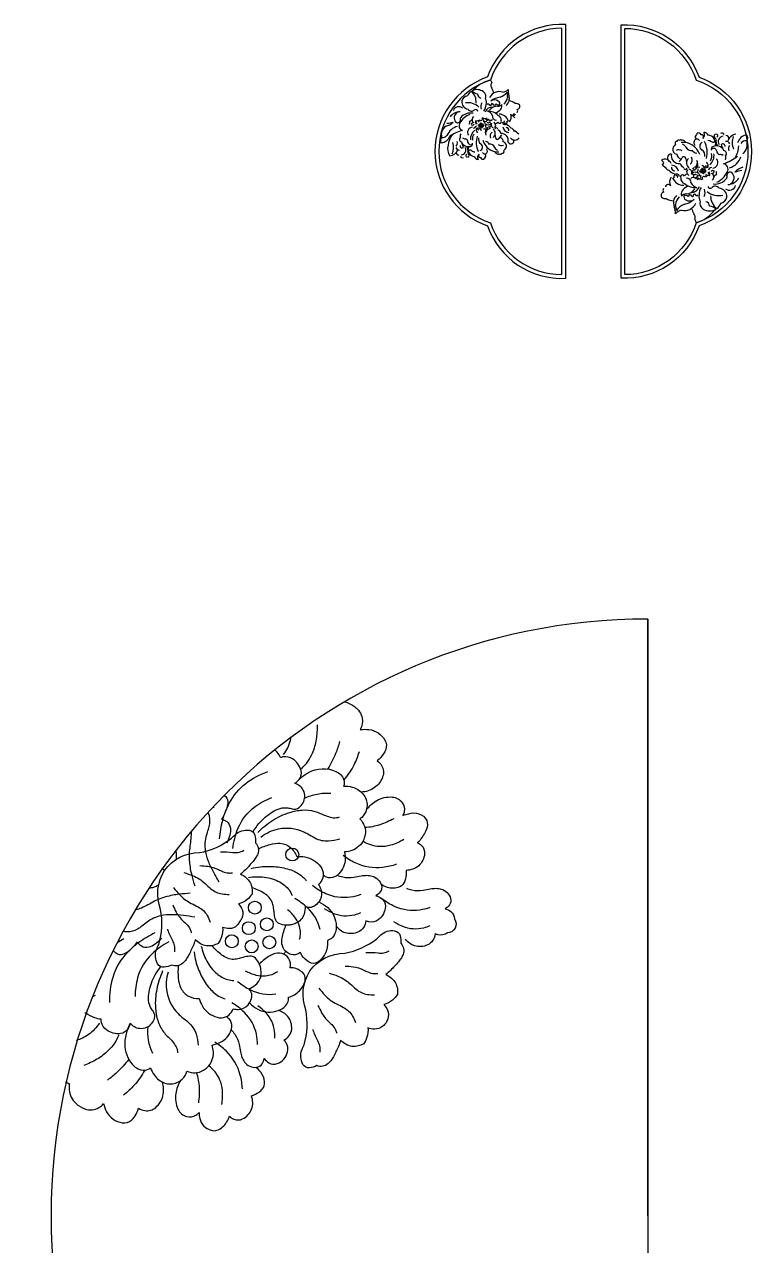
# Model space of a CAD drawing. Header units: millimetres. Extents: x -4199 to 23701, y -2708 to 11766.
# Drawn here: x 20845 to 22064, y 9714 to 11761 of the extents above; entities that cross this region are included whole.
import ezdxf

# ---------------------------------------------------------------- set-up
doc = ezdxf.new("R2010")
doc.units = ezdxf.units.MM

# ---------------------------------------------------------------- blocks, each defined once
blk = doc.blocks.new('YXMDHZ')
at = {"color": 4}
blk.add_line((0, 1000), (0, -1000), dxfattribs=at)
for q in [(0, 1000), (0, -1000)]:
    blk.add_line((0, 0), q)
for points in [[(-508.6, 861, -0.070207), (-499.1, 858, -0.107306), (-484.8, 847.1, -0.219563), (-478.6, 824.5, -0.078687), (-481.9, 814.6, -0.070053), (-467.3, 814.8, -0.236279), (-440.6, 797.2, -0.220793), (-439.2, 781.1, -0.065234), (-442.7, 774.2, -0.067869), (-453.3, 762.6, -0.089798), (-446.1, 754.3, -0.223983), (-444.3, 735.5, -0.149388), (-457.9, 717.4, -0.151713), (-480.4, 710)], [(-580.1, 749.2, 0.096323), (-562, 775.3, 0.065669), (-555.2, 798.5, 0.044129), (-553.6, 822.6)], [(-610.4, 772.8, 0.093509), (-598.8, 796.6, 0.017697), (-597.8, 801.6, 0.017697)], [(-661.6, 642.9, -0.05402), (-651.8, 657.1, -0.074458), (-629.1, 676.7, -0.068279), (-615.9, 682.7, -0.112406), (-603.4, 683.5, -0.03015), (-596, 681.9, 0.237301), (-584.5, 684, 0.215024), (-574.8, 702, 0.144898), (-577.3, 713.2, 0.104147), (-583.4, 720.2, 0.066037), (-591.4, 724.8, 0.08844), (-584.4, 730.9, 0.232928), (-581, 746, 0.195771), (-595.3, 765.8, 0.172336), (-610.2, 769.1, 0.069613), (-615.4, 767.7, 0.073016), (-621.3, 776.9, 0.018489), (-624.9, 780.7, 0.018489)], [(-536, 748.5, 0.038599), (-522.5, 775.1, 0.035451), (-516.1, 794.7)], [(-509.4, 730.2, 0.0713), (-492, 755.9, 0.038016), (-483.2, 778.2)], [(-717.7, 631.5, -0.041983), (-712.4, 662.6, -0.058629), (-701, 691.9, -0.1055), (-673.8, 724.3, -0.085585), (-636.5, 744.3)], [(-583.3, 732.5, -0.052967), (-568.5, 742.8, -0.236381), (-522.6, 744.5, -0.089968), (-514.2, 738.7, -0.204209), (-508.7, 725, -0.089343), (-509.8, 719.9, -0.075194), (-495.4, 718.3, -0.146325), (-477.7, 707.3, -0.100735), (-471.9, 697.4, -0.179767), (-472.7, 677.1, -0.131027), (-482.3, 664.9, -0.105561), (-474.8, 652.7, -0.129566), (-473.7, 638.4, -0.055012), (-476, 630.6, -0.216764), (-496.2, 612, -0.071712), (-508.2, 609.9, -0.073652), (-507.4, 594.6, -0.199459), (-520.2, 570.8, -0.061399), (-524.9, 567.8, -0.208328), (-538.5, 567.4, -0.079926), (-543.8, 570.6)], [(-709.7, 704.5, -0.242194), (-704, 694.2, -0.080364), (-705.3, 684, -0.040229), (-709.3, 673.7, -0.019236), (-714.3, 664.4, -0.109679), (-705.7, 660.5, -0.210912), (-699.5, 649.5, -0.089991), (-700.5, 637.9, -0.04056), (-705.5, 624.1)], [(-695.4, 615.2, -0.067869), (-686.9, 648.7, -0.138384), (-658.1, 685.7, -0.070572), (-630.1, 700.7)], [(-575.1, 699.5, -0.066032), (-553.9, 706.7, -0.066031), (-531.2, 708)], [(-471.5, 680.6, -0.092217), (-454.2, 695.7, -0.152578), (-428.3, 701.7, -0.220812), (-411.4, 692.2, -0.209415), (-408.1, 677.2, -0.067669), (-410.4, 670.7, -0.065766), (-400.6, 673.4, -0.388556), (-370.5, 662.5, -0.173801), (-370.6, 647.6, -0.052012), (-381.7, 629.4, -0.061919), (-386.2, 625.4, -0.093441), (-379, 620.4, -0.214566), (-374.1, 606.7, -0.191276), (-383.9, 586.6, -0.101506), (-393.7, 580.8, -0.073676), (-404.8, 578.8, -0.063332), (-406.2, 564.5, -0.068865), (-408.7, 557.9, -0.202235), (-418.9, 549.8, -0.144551), (-436.1, 550.1, -0.066711), (-446.8, 555)], [(-718.5, 559.7, -0.008738), (-727.9, 576.3, -0.033024), (-736.1, 593.9, -0.05), (-741, 611.9, -0.115995), (-739.4, 637.4, 0.002942), (-736.3, 647.7, 0.025099), (-734.2, 656.8, 0.151511), (-736.2, 674.3, 0.008362), (-737, 675.9, 0.008362)], [(-727.5, 683.6, -0.004869), (-727.1, 686.6, -0.004869)], [(-653.6, 642.4, -0.052883), (-628.9, 662.4, -0.068721), (-600.1, 675.8, -0.05501), (-579.2, 679.8, -0.091249), (-558.1, 677.7, -0.033378), (-549, 674.3, 0.011978), (-540, 670.6, 0.039658), (-529.7, 667.5, 0.111025), (-519, 667.6, 0.068602), (-516.5, 668.6)], [(-425.7, 665.4, -0.044886), (-449.1, 655.2, -0.068895), (-474.1, 650.4)], [(-814.5, 582.2, 0.037305), (-809.8, 578.8, -0.238162), (-751.1, 608.5, 0.117126), (-697.6, 632.5, -0.021108), (-691, 639, -0.225902), (-667.7, 646, -0.29849), (-658.4, 637.6, -0.093429), (-657.5, 625.1, -0.289918), (-653.7, 606.1, -0.048081), (-656.6, 600.4, -0.036786), (-661.4, 593.8, -0.017819), (-674.4, 579.7, -0.049429), (-682.8, 572.7, -0.062453), (-673.1, 566.5, -0.187114), (-663.3, 548.9, -0.062756), (-663.1, 539.1, -0.058633), (-671.6, 529.7, -0.132618), (-685.8, 522.6, -0.074048), (-679.8, 513, -0.22731), (-680.3, 498.3, -0.06928), (-684.3, 492.7, -0.072072), (-688.3, 486.7, -0.223202), (-701.6, 481.1, -0.075183), (-712.8, 483.2, -0.132618), (-714.3, 467.4, -0.058633), (-720.1, 456.2, -0.058211), (-728.7, 452.9, -0.194814), (-749.6, 455.8, -0.059544), (-758.5, 462.4, -0.049507), (-762, 452.1, -0.017634), (-770.5, 434.9, -0.036901), (-774.9, 428, -0.048081), (-779.2, 423.3, -0.289919), (-798.2, 420, -0.093429), (-810.2, 416.4, -0.298488), (-821.4, 422, -0.2259), (-823.3, 446.3, -0.021108), (-819.6, 454.8, 0.117127), (-816.4, 513.3, -0.238162), (-809.8, 578.7, 0.029618), (-813.7, 581.3)], [(-758.7, 552.2, -0.0039), (-763.6, 570.4, -0.039213), (-767.7, 593, -0.063146), (-767.1, 616.1, 0.009893), (-765.5, 628.9, 0.03028), (-764.8, 640.6, 0.023895), (-765, 644, 0.023895)], [(-648.3, 634.5, -0.120802), (-618.8, 648.4, -0.158362), (-576.9, 643.6, -0.024144), (-569.9, 639.9, 0.009273), (-557.9, 633.2, 0.140577), (-535, 628.2, 0.055778), (-516.1, 631.5)], [(-652.6, 614.8, -0.043841), (-633.1, 622.2, -0.08357), (-615.8, 624.1, -0.166843), (-598.9, 617.1, -0.121463), (-588.4, 602.1, -0.06681), (-574.8, 601.5, -0.193953), (-548.4, 585.1, -0.069881), (-544.9, 578.6, -0.185047), (-545.2, 564.9, -0.107954), (-551.9, 555, -0.064237), (-548, 547.3, -0.209436), (-549.3, 529.3, -0.10851), (-557.3, 519.8, -0.167237), (-566.8, 516.6, -0.071168), (-570.6, 517.2, -0.088715), (-574, 518.9, -0.07131), (-576, 505.5, -0.228262), (-589.9, 490.1, -0.035256), (-597.2, 487.7, -0.050719), (-602.9, 486.9, -0.013817), (-606.8, 486.9, -0.114628), (-617.7, 489.6, -0.212859), (-624.5, 497.9, -0.039485), (-626.1, 506.9, -0.003554), (-627, 515.5, 0.062988), (-628.8, 523.9, 0.105024), (-634.5, 533.2, 0.06011), (-642.9, 540.2, 0.038619), (-653, 545.6, 0.013196), (-663.5, 549.9)], [(-409, 630.4, -0.061781), (-430.8, 620.9, -0.083868), (-449.7, 618.6, -0.126807), (-477.5, 627.6)], [(-790, 597.2, 0.05032), (-789.8, 606.3, 0.033277), (-790.7, 612.1, 0.033277)], [(-716.3, 609.6, 0.005123), (-715.4, 609.6, -0.043419), (-695.2, 608.9, 0.066052), (-686.7, 609, 0.087481), (-676.7, 612.4)], [(-421.1, 588.9, -0.053468), (-444, 583.7, -0.140495), (-490.4, 591.4, -0.053679), (-510.6, 603.9)], [(-819.1, 584, -0.000055), (-819.1, 584, -0.000055)], [(-777.5, 575.1, -0.017495), (-763, 570, -0.094873), (-742, 556.8, 0.009287), (-732.3, 548.1, 0.140275), (-713.3, 539.3, 0.046577), (-701.3, 538.6)], [(-750.8, 586.9, -0.014487), (-737.4, 585.6, -0.085651), (-719.4, 580.2, 0.009403), (-712.7, 577, 0.095064), (-702.2, 574.4, 0.036806), (-696.2, 574.5)], [(-664.4, 581.7, -0.051782), (-648.8, 584.8, -0.044664), (-622.7, 584.8, -0.063518), (-597.8, 579.4, -0.093391), (-578.5, 568.1, -0.061196), (-572.5, 561.4)], [(-819.9, 553.7, -0.050326), (-828.3, 550.2, -0.044047), (-836, 548.7, -0.044047)], [(-669.4, 566.8, -0.073108), (-642.5, 567.5, -0.094092), (-616.9, 559.4, -0.105753), (-601.2, 546, -0.074928), (-596, 536.6)], [(-481.1, 538.3, -0.050819), (-498, 533.9, -0.145444), (-539.5, 539.6, -0.060642), (-561.9, 553.2)], [(-520.5, 570.5, 0.028953), (-511.2, 567.8, 0.1013), (-492.6, 567.2, 0.006642), (-480.5, 569.5, -0.051442), (-470.8, 570.5, -0.066843), (-462, 569.2, -0.262126), (-446.4, 553.7, -0.232858), (-448.4, 542.6, -0.097479), (-455.6, 536.2, -0.103654), (-446, 531.5, -0.230401), (-439.8, 519, -0.243801), (-451.6, 495.8, -0.213156), (-467.5, 492.6, -0.076195), (-472.3, 494.4, -0.114886), (-476.2, 483.3, -0.140996), (-485, 475.6, -0.18983), (-506.9, 474.1, -0.085308), (-515.4, 478.5, -0.074669), (-522.2, 485.4)], [(-766.7, 540.6, 0.00358), (-785.1, 538.7, 0.03953), (-808, 534.4, 0.06314), (-829.3, 525.5, -0.009883), (-840.6, 519.4, -0.030299), (-851.4, 514.6, -0.052989), (-858.6, 512.7, -0.052989)], [(-794.8, 550, 0.017495), (-784.8, 538.2, 0.094873), (-765, 523.4, -0.009285), (-753.4, 517.5, -0.140273), (-738.3, 502.9, -0.046575), (-733.3, 492)], [(-404.6, 548.8, 0.028953), (-395.2, 546, 0.1013), (-376.6, 545.5, 0.006642), (-364.5, 547.8, -0.051442), (-354.8, 548.7, -0.066843), (-346, 547.5, -0.262126), (-330.4, 531.9, -0.232858), (-332.5, 520.9, -0.097479), (-339.7, 514.4, -0.103654), (-330, 509.8, -0.230401), (-323.8, 497.3, -0.598855), (-335.6, 474.1, -0.213156), (-351.5, 470.8, -0.076195), (-356.3, 472.7, -0.114886), (-360.2, 461.6, -0.140996), (-369.1, 453.8, -0.18983), (-390.9, 452.3, -0.085308), (-399.5, 456.8, -0.074669), (-406.2, 463.7)], [(-796.2, 520.8, 0.014483), (-790.2, 508.7, 0.085654), (-778.6, 493.9, -0.009404), (-773.2, 488.8, -0.095062), (-767, 479.9, -0.036805), (-765, 474.3)], [(-551.2, 526, -0.077622), (-536.4, 516.5, -0.211336), (-522.2, 485.4, -0.069805), (-523.5, 475.1, -0.257524), (-536.8, 461.3, -0.141026), (-540.2, 440.5, -0.090203), (-548.8, 428.4, -0.063184), (-553.5, 424.8, -0.258518), (-567.4, 424.7, -0.132718), (-579.7, 436.3, -0.079843), (-581.8, 441.2, -0.069139), (-587.6, 438.2, -0.101905), (-594.1, 437.4, -0.365788), (-613, 455.7, -0.060309), (-612.8, 465.2, -0.042555), (-610.2, 476.4, -0.020975), (-606.3, 486.8)], [(-583.4, 463.5, 0.129564), (-583.6, 484.7, 0.09106), (-590.4, 498.8, 0.061307), (-603.7, 512.9)], [(-549, 479.7, 0.149928), (-570.6, 516.3, 0.057216), (-591.7, 531.6)], [(-481.2, 507.5, -0.043286), (-491.7, 503.8, -0.160878), (-526.3, 506.2, -0.053316), (-541.5, 514.4)], [(-365.2, 516.5, -0.050819), (-382.1, 512.2, -0.145444), (-423.6, 517.9, -0.060642), (-446, 531.5)], [(-759.2, 500.4, 0.008738), (-778.1, 503.2, 0.033026), (-797.4, 504.5, 0.05), (-816, 502.6, 0.115992), (-839.2, 492, -0.002936), (-847.7, 485.4, -0.025152), (-855.4, 480.1, -0.151458), (-872.4, 475.8, -0.031211), (-879.2, 476.5, -0.031211)], [(-365.2, 485.7, -0.043286), (-375.8, 482.1, -0.160878), (-410.3, 484.5, -0.053316), (-425.5, 492.7)], [(-825.9, 473.9, 0.041984), (-853, 457.8, 0.058631), (-876.3, 436.6, 0.105499), (-896.7, 399.5, 0.085586), (-902, 357.5)], [(-804.9, 480.4, -0.005117), (-804.6, 479.5, 0.043419), (-796.7, 461, -0.066052), (-793.7, 453, -0.087479), (-793.3, 442.5)], [(-895.8, 444.5, 0.056936), (-891.5, 440.4, 0.251777), (-879.5, 438.5, 0.080364), (-870.4, 443.4, 0.040229), (-862.2, 450.9, 0.019236), (-855.4, 458.8, 0.109598), (-848.7, 452.2, 0.211), (-836.2, 450.4, 0.090009), (-825.7, 455.5, 0.040538), (-814.5, 465.1)], [(-878, 464.3, 0.021541), (-889.3, 457.2, 0.021541)], [(-802.7, 458.9, 0.067789), (-830.8, 438.9, 0.138465), (-855, 398.8, 0.070572), (-859, 367.2)], [(-786.9, 419.2, 0.043841), (-786.8, 398.2, 0.083571), (-782.3, 381.4, 0.166844), (-769.7, 368.1, 0.121463), (-751.9, 363.8, 0.066809), (-746.5, 351.3, 0.193954), (-721.7, 332.6, 0.069882), (-714.4, 331.7, 0.185047), (-701.7, 336.8, 0.107954), (-694.9, 346.7, 0.064271), (-686.3, 345.8, 0.209403), (-669.9, 353.5, 0.108511), (-664, 364.3, 0.167235), (-664.4, 374.3, 0.07117), (-666.3, 377.7, 0.088719), (-669.2, 380.2, 0.07131), (-657.3, 386.9, 0.228254), (-648, 405.5, 0.035267), (-648.4, 413.2, 0.050708), (-649.7, 418.7, 0.013819), (-651.1, 422.4, 0.114629), (-657.5, 431.6, 0.212845), (-667.7, 434.9, 0.039497), (-676.7, 433.2, 0.003557), (-685, 430.9, -0.062985), (-693.5, 429.6, -0.105022), (-704.3, 431.6, -0.060109), (-713.8, 436.9, -0.038619), (-722.5, 444.4, -0.013195), (-730.3, 452.6)], [(-748.2, 452, 0.073107), (-739.2, 426.7, 0.094092), (-722.4, 405.8, 0.105753), (-704.2, 395.9, 0.074927), (-693.6, 394.4)], [(-760.3, 442, 0.05178), (-757.5, 426.4, 0.044664), (-748.2, 402, 0.063553), (-734.1, 380.7, 0.093357), (-716.7, 366.8, 0.061196), (-708.2, 363.5)], [(-667.6, 356.5, 0.077621), (-653.4, 346, 0.211337), (-619.2, 343.9, 0.069838), (-610.1, 348.9, 0.257488), (-602, 366.3, 0.141026), (-583.8, 376.9, 0.090203), (-575.6, 389.3, 0.063184), (-574, 395, 0.258517), (-578.9, 408, 0.132719), (-594.1, 415.3, 0.079841), (-599.5, 415.4, 0.069136), (-598.8, 422, 0.101917), (-600.3, 428.4, 0.365787), (-624.2, 439.4, 0.060307), (-633, 435.8, 0.042553), (-642.5, 429.3, 0.020972), (-650.8, 421.9)], [(-607.2, 443.4, -0.082678), (-608.5, 440.6, -0.082682), (-610.6, 438.4)], [(-472.7, 441.1, 0.005123), (-471.8, 441.2, -0.043419), (-451.6, 440.4, 0.066052), (-443.1, 440.5, 0.087481), (-433.2, 444)], [(-816.4, 417.4, 0.05402), (-826.1, 403.2, 0.074457), (-836.2, 374.9, 0.068191), (-837, 360.5, 0.112494), (-833.3, 348.5, 0.030151), (-829.1, 342.2, -0.237302), (-827, 330.7, -0.215029), (-840.3, 315.2, -0.144893), (-851.6, 313.5, -0.104148), (-860.3, 316.6, -0.066039), (-867.5, 322.5, -0.088436), (-870.7, 313.7, -0.232928), (-883.5, 305.2, -0.195772), (-907.1, 311.3, -0.172336), (-915.6, 324, -0.069603), (-916.2, 329.4, -0.073034), (-926.9, 331.7, -0.060342), (-942, 339.4, -0.008699), (-943.4, 340.4)], [(-813, 410.2, 0.052883), (-822.8, 379.9, 0.068722), (-825, 348.1, 0.055011), (-821.2, 327.2, 0.091249), (-811.6, 308.3, 0.033378), (-805.2, 301, -0.011979), (-798.4, 294, -0.039656), (-791.9, 285.5, -0.111025), (-788.1, 275.4, -0.068601), (-788.1, 272.8)], [(-620.8, 409, -0.129565), (-640.7, 401.5, -0.09106), (-656.2, 402.8, -0.061307), (-674.2, 410.1)], [(-507.3, 418.5, -0.014487), (-493.8, 417.2, -0.085651), (-475.9, 411.7, 0.009403), (-469.1, 408.5, 0.095064), (-458.7, 405.9, 0.036806), (-452.6, 406.1)], [(-803.7, 408.1, 0.120802), (-806.1, 375.5, 0.158362), (-786.5, 338.1, 0.024141), (-780.6, 332.9, -0.009275), (-770, 324.2, -0.140578), (-757.1, 304.6, -0.055778), (-753.4, 285.7)], [(-623.6, 371.1, -0.149928), (-665.4, 378, -0.057217), (-687.3, 392.2)], [(-534, 406.6, -0.017495), (-519.4, 401.6, -0.094873), (-498.5, 388.4, 0.009287), (-488.8, 379.7, 0.140275), (-469.8, 370.9, 0.046577), (-457.8, 370.2)], [(-925.9, 368.9, -0.005856), (-930.3, 366.7, -0.005856)], [(-551.2, 381.5, 0.017495), (-541.2, 369.8, 0.094873), (-521.4, 355, -0.009285), (-509.8, 349, -0.140273), (-494.8, 334.5, -0.046575), (-489.8, 323.6)], [(-653.8, 286.7, 0.050946), (-655.8, 304, 0.145315), (-676, 340.7, 0.060641), (-696.8, 356.7)], [(-625.1, 297.7, 0.043286), (-625.5, 308.9, 0.160879), (-640.1, 340.3, 0.053316), (-653.3, 351.5)], [(-552.7, 352.3, 0.014483), (-546.6, 340.2, 0.085654), (-535.1, 325.5, -0.009404), (-529.6, 320.4, -0.095062), (-523.5, 311.5, -0.036805), (-521.4, 305.8)], [(-867.5, 322.5, 0.039693), (-874.2, 304.6, 0.089516), (-876.3, 283.2, 0.18701), (-860.6, 250.6, 0.081771), (-852.9, 245.5, 0.202044), (-838.2, 245.1, 0.093488), (-833.6, 248.1, 0.075193), (-826.9, 235.3, 0.146325), (-810.3, 222.6, 0.100735), (-799, 220.8, 0.179768), (-780.4, 228.8, 0.131027), (-772.4, 242.2, 0.105562), (-758.3, 239.6, 0.129565), (-744.6, 243.7, 0.055012), (-738.2, 248.6, 0.216763), (-728, 274.2, 0.07171), (-730.3, 286.1, 0.073652), (-715.9, 290.9, 0.199459), (-698.2, 311.4, 0.061399), (-697.1, 316.9, 0.208327), (-701.6, 329.7, 0.079923), (-706.5, 333.5)], [(-698.1, 311.8, -0.028953), (-692.1, 304.1, -0.101298), (-685, 286.9, -0.00664), (-682.7, 274.8, 0.051442), (-680.1, 265.4, 0.066851), (-675.8, 257.6, 0.262142), (-655.7, 248.7, 0.232849), (-646.1, 254.6, 0.097464), (-642.7, 263.6, 0.103558), (-634.9, 256.3, 0.2305), (-621, 255, 0.243801), (-603.6, 274.3, 0.213155), (-606.3, 290.3, 0.076196), (-609.7, 294.2, 0.114886), (-600.8, 301.8, 0.140996), (-596.7, 312.8, 0.189831), (-603.2, 333.7, 0.085309), (-610.4, 340.1, 0.07467), (-619.2, 343.9)], [(-919.1, 322.9, -0.093509), (-937.2, 303.6, -0.080905), (-958.1, 293.7)], [(-838, 316.3, 0.066031), (-837.2, 294, 0.066028), (-830.2, 272.4)], [(-561.3, 312, -0.005117), (-561.1, 311.1, 0.043419), (-553.1, 292.6, -0.066052), (-550.1, 284.6, -0.087479), (-549.8, 274)], [(-886.2, 303.2, -0.096323), (-904.1, 276.8, -0.065669), (-923.3, 262.2, -0.044126), (-945.2, 252)], [(-679.4, 212.4, 0.053467), (-682.9, 235.6, 0.140495), (-706.8, 276.2, 0.053678), (-725.6, 290.6)], [(-869.8, 262.2, -0.038599), (-889.6, 240.1, -0.035451), (-905.6, 227.1)], [(-783.2, 226.5, 0.092219), (-791, 204.9, 0.152578), (-787.3, 178.6, 0.220786), (-772.4, 166.2, 0.209441), (-757.2, 168.5, 0.067669), (-752, 173, 0.065765), (-750.9, 162.9, 0.273881), (-731.6, 143.1, 0.221737), (-716.6, 145.7, 0.120504), (-703.1, 161.1, 0.061919), (-701, 166.7, 0.09359), (-693.7, 161.8, 0.214409), (-679.1, 162.2, 0.191276), (-664, 178.5, 0.101505), (-662.1, 189.7, 0.073674), (-664.1, 200.9, 0.063333), (-651.3, 207.3, 0.068864), (-646.1, 212, 0.202234), (-642.2, 224.4, 0.144551), (-648.6, 240.4, 0.066708), (-657.1, 248.6)], [(-713.9, 186.2, 0.061781), (-712.8, 210, 0.083867), (-717.5, 228.4, 0.126808), (-735.8, 251.2)], [(-843.1, 244, -0.070905), (-860.7, 218.7, -0.038408), (-878.4, 202.3)], [(-752.5, 189.2, 0.044886), (-751.3, 214.7, 0.068894), (-756, 239.8)], [(-975.8, 224.2, 0.036398), (-969.2, 221.2, 0.060756), (-969.6, 211.1, 0.182077), (-958.6, 188.4, 0.107304), (-943.3, 179, 0.219562), (-920, 181.3, 0.078687), (-911.9, 188, 0.070132), (-906.9, 174.3, 0.236194), (-880.8, 155.7, 0.220767), (-865.3, 160.2, 0.065259), (-860.2, 165.9, 0.067869), (-853.2, 180, 0.089797), (-842.8, 176.3, 0.223985), (-824.6, 181.4, 0.149389), (-812.6, 200.6, 0.151714), (-813.8, 224.2)]]:
    blk.add_lwpolyline(points, format="xyb", dxfattribs=at)
blk.add_lwpolyline([(-814.5, 582.2), (-814.5, 582.2)], dxfattribs=at)
blk.add_lwpolyline([(-566.2, 410.3, -0.23829), (-507.6, 440, 0.117126), (-454.1, 464, -0.021108), (-447.5, 470.6, -0.225902), (-424.2, 477.5, -0.29849), (-414.9, 469.1, -0.093429), (-414, 456.6, -0.289918), (-410.2, 437.6, -0.048081), (-413, 432, -0.036786), (-417.8, 425.4, -0.017819), (-430.9, 411.2, -0.049429), (-439.2, 404.3, -0.062453), (-429.5, 398.1, -0.187114), (-419.7, 380.5, -0.062756), (-419.6, 370.7, -0.058633), (-428, 361.2, -0.132618), (-442.2, 354.2, -0.074048), (-436.2, 344.6, -0.17217), (-435.9, 329.9, -0.067098), (-438.7, 323.3, -0.04733), (-444, 317.4, -0.146697), (-458, 312.6, -0.075183), (-469.3, 314.8, -0.132618), (-470.7, 299, -0.058633), (-476.5, 287.7, -0.058211), (-485.1, 284.5, -0.194814), (-506, 287.3, -0.059544), (-514.9, 294, -0.049507), (-518.4, 283.6, -0.017634), (-526.9, 266.5, -0.036901), (-531.4, 259.5, -0.048081), (-535.6, 254.9, -0.289919), (-554.7, 251.6, -0.093429), (-566.7, 247.9, -0.298488), (-577.9, 253.6, -0.2259), (-579.7, 277.8, -0.021108), (-576, 286.3, 0.117127), (-572.9, 344.9, -0.238292)], format="xyb", close=True, dxfattribs=at)
for centre in [(-595.8, 605.3), (-658.5, 516.3), (-668.6, 481.9), (-638.4, 488.4), (-697.1, 460), (-663.8, 451.3), (-634.2, 458.2)]:
    blk.add_circle(centre, 10.8, dxfattribs=at)
blk.add_arc((0, 0), 1000, 90, 270, dxfattribs=at)

msp = doc.modelspace()

# ---------------------------------------------------------------- linework, layer by layer
for points in [[(21621.35, 11672.89, 0.7057536), (21621.35, 11423.35, 0.3308163), (21752.59, 11335.47), (21752.59, 11760.78, 0.3308163)], [(21975.8, 11423.42, -0.3304244), (21845.24, 11335.61), (21845.24, 11760.19, -0.3304244), (21975.8, 11672.37, -0.7076875)]]:
    msp.add_lwpolyline(points, format="xyb", close=True)
for points in [[(21626.44, 11667.79, 0.7243199), (21626.44, 11428.45, 0.3240834), (21746.12, 11341.78), (21746.12, 11754.46, 0.3240834), (21626.44, 11667.79)], [(21971, 11428.23, -0.3240834), (21851.33, 11341.56), (21851.33, 11754.24, -0.3240834), (21971, 11667.57, -0.7252732), (21971, 11428.23)]]:
    msp.add_lwpolyline(points, format="xyb")
at = {"color": 0, "ltscale": 2.5}
for centre, radius in [((21607.07, 11592.22), 0.813), ((21608.18, 11590.19), 1.03), ((21609.06, 11593.27), 1.03), ((21610.17, 11595.14), 0.82), ((21610.19, 11589.03), 0.377), ((21611.03, 11590.65), 1.03), ((21611.2, 11592.67), 0.667), ((21611.23, 11594.37), 0.464), ((21611.89, 11588.34), 0.813), ((21613.02, 11593.58), 0.886), ((21613.32, 11590.32), 1.03), ((21614.9, 11591.86), 0.638), ((21977.84, 11514.82), 0.721), ((21979.49, 11516.69), 1.17), ((21980.1, 11513.03), 1), ((21980.95, 11519.04), 0.919), ((21982.11, 11516.5), 1.17), ((21982.08, 11514.21), 0.755), ((21982.18, 11512.29), 0.524), ((21982.92, 11518.4), 0.426), ((21983.44, 11511.51), 0.928), ((21984.54, 11513.7), 1.17), ((21985.28, 11517.25), 1.17), ((21986.71, 11515.05), 0.919)]:
    msp.add_circle(centre, radius, dxfattribs=at)
for centre, radius, start, end in [((21639.63, 11612.74), 56.61, 103.4685, 138.14177), ((21573.77, 11638.75), 60.16, 23.38869, 28.86998), ((21604.33, 11633.28), 18.34, 122.5698, 154.00642), ((21579.37, 11631.5), 22.91, 354.33067, 48.80421), ((21610.31, 11667.47), 23.75, 229.66113, 256.36796), ((21603.8, 11633.15), 18.48, 53.36051, 116.09248), ((21608.45, 11639.88), 10.31, 338.06852, 51.77868), ((21641.19, 11629.89), 18.51, 71.73858, 151.69198), ((21633.74, 11658.57), 6.75, 146.57602, 221.98105), ((21593.99, 11636.99), 38.7, 13.11182, 26.15587), ((21634, 11663.12), 25.54, 289.24729, 322.22164), ((21646.29, 11659.65), 12.2, 273.32714, 321.51561), ((21684.13, 11645.22), 30.03, 175.70052, 193.17979), ((21714.64, 11653.41), 58.82, 181.31303, 191.66118), ((21590.86, 11631.39), 12.73, 173.55071, 260.75595), ((21590.37, 11628.75), 12.82, 101.32081, 161.4938), ((21588.67, 11603.75), 26.04, 45.78334, 99.81), ((21611.61, 11644.18), 6.9, 178.24063, 257.28459), ((21624.64, 11623.01), 14.64, 152.50037, 196.49196), ((21600.34, 11626.86), 18.52, 323.46176, 359.23488), ((21608.29, 11630.41), 11.24, 340.25329, 30.03267), ((21622.3, 11625.94), 1.67, 41.07259, 159.10832), ((21625.87, 11627.49), 2.36, 191.17813, 353.83576), ((21647.83, 11603.74), 35.69, 98.72844, 126.0918), ((21633.09, 11623.24), 11.26, 55.56342, 122.54565), ((21629, 11627.61), 0.863, 24.94761, 204.94761), ((21632.72, 11628.74), 3.03, 194.66999, 341.09281), ((21642.53, 11638.3), 12.62, 236.62277, 264.67592), ((21638.56, 11633.62), 9.83, 267.78275, 313.93469), ((21636.66, 11628.08), 5.26, 333.43967, 57.78043), ((21635.79, 11624.45), 9.81, 326.02167, 12.29702), ((21638.37, 11640.61), 16.68, 307.65862, 352.31223), ((21643.65, 11636.41), 14.32, 308.71067, 20.879), ((21656.06, 11614.73), 17.98, 48.85184, 85.48114), ((21669.52, 11621.15), 7.3, 42.44828, 102.92527), ((21670.49, 11623.77), 4.99, 276.1482, 27.60229), ((21575.46, 11593.58), 20.93, 90.06474, 143.83123), ((21573.04, 11613.53), 9.44, 46.61456, 161.37642), ((21576.05, 11604.29), 10.53, 115.25801, 222.80328), ((21601.67, 11580.87), 30.51, 108.94284, 150.46048), ((21579.62, 11602.27), 4.13, 130.32038, 204.09971), ((21592.54, 11591.61), 20.84, 77.18857, 140.85107), ((21594.61, 11622.15), 6.68, 209.82623, 316.44983), ((21603.54, 11601.2), 7.95, 138.07254, 210.28187), ((21601.51, 11614.31), 3.83, 9.23344, 122.41808), ((21609.93, 11603.06), 3.05, 220.20725, 26.48615), ((21617.33, 11610.25), 6.91, 231.0512, 298.91775), ((21629.66, 11609.41), 12.93, 85.91597, 158.93528), ((21622.58, 11592.2), 23.24, 44.04146, 92.71322), ((21618.51, 11603.63), 12.14, 21.15604, 75.84294), ((21637.4, 11607.64), 16.17, 87.24128, 142.65424), ((21635.58, 11606.61), 5.91, 166.23617, 279.89259), ((21617.46, 11644.58), 36.84, 298.70823, 315.93521), ((21636.31, 11600.71), 8.2, 353.14252, 68.73883), ((21639.93, 11593.55), 17.24, 16.63322, 86.9383), ((21649.1, 11605.58), 12.21, 318.47725, 22.85695), ((21664.06, 11612.01), 4.06, 204.43982, 347.59467), ((21666.81, 11607.62), 3.42, 97.25561, 156.36865), ((21670.19, 11610.88), 6.78, 196.19738, 241.28427), ((21668.18, 11616.19), 3.86, 317.56994, 42.63197), ((21561.64, 11575.72), 17.74, 124.51552, 193.8957), ((21544.73, 11617.49), 28, 284.16298, 313.13881), ((21552.05, 11637.27), 41.92, 271.54556, 286.39689), ((21577.35, 11564.89), 25.89, 103.67051, 157.94661), ((21571.22, 11600.8), 4.63, 228.28651, 357.42624), ((21581.67, 11591.14), 8.1, 143.86155, 255.00092), ((21596.48, 11579.99), 8.66, 92.89209, 214.11411), ((21587.72, 11596.9), 4.07, 310.55797, 30.80044), ((21591.42, 11603.4), 4.43, 267.29949, 341.68738), ((21611.82, 11568.38), 19.08, 127.76009, 182.98854), ((21598.14, 11592), 4.39, 88.26031, 161.2401), ((21596.34, 11595.15), 2.93, 216.41671, 335.9782), ((21597.59, 11592.67), 5.34, 271.77665, 344.34009), ((21603.29, 11603.54), 4.45, 235.34569, 321.03415), ((21606.09, 11597.14), 5.03, 153.01767, 222.81772), ((21596.07, 11591.31), 8.17, 17.71271, 52.08072), ((21608.41, 11584.15), 6.07, 147.42942, 233.13486), ((21606.12, 11585.35), 2.01, 87.73998, 205.7457), ((21603.47, 11588.21), 4.76, 295.98724, 1.5491), ((21604.67, 11599.04), 2.69, 308.98929, 39.36392), ((21611.37, 11585.6), 2.07, 135.48518, 268.87978), ((21612.79, 11599.67), 2.39, 303.21295, 48.64464), ((21617.05, 11591.61), 5.93, 248.79925, 329.24443), ((21619.97, 11596.6), 3.7, 139.89513, 196.53114), ((21620.81, 11607.18), 5.59, 223.04162, 273.39107), ((21622.59, 11600.24), 7.62, 223.69534, 311.94116), ((21624.88, 11580.69), 7.19, 134.75581, 198.07471), ((21622.13, 11589.83), 4.26, 139.83966, 206.29069), ((21626.09, 11578.2), 8.05, 117.6809, 200.23772), ((21622.4, 11596.8), 3.67, 92.26051, 175.56861), ((21622.78, 11598.09), 2.1, 207.93439, 345.2892), ((21626.13, 11605.4), 4.95, 205.63176, 317.96016), ((21623.89, 11592.99), 3.64, 242.81545, 347.33695), ((21623.17, 11588.95), 3.12, 279.13511, 345.17911), ((21627.66, 11597.93), 2.86, 150.29723, 274.52645), ((21633.08, 11592.81), 5.67, 156.47297, 248.94897), ((21624.4, 11578.72), 9.78, 312.63122, 48.2365), ((21635.25, 11598.18), 3.38, 194.87662, 344.38737), ((21631.81, 11591.32), 3.3, 288.91243, 54.24622), ((21636.13, 11584.69), 2.83, 28.44993, 149.69891), ((21641.5, 11598.45), 3.22, 201.51862, 23.32212), ((21635.54, 11576.78), 8.18, 10.80265, 68.49411), ((21650.45, 11597.28), 4.02, 179.81501, 21.37594), ((21658.15, 11590.89), 11.32, 187.99322, 261.37815), ((21650.67, 11597.31), 1.85, 126.16365, 306.16365), ((21651.89, 11583.44), 5.07, 350.36041, 82.26132), ((21642.93, 11571.48), 23.84, 40.85604, 64.37618), ((21658.71, 11579.99), 7.44, 12.87588, 72.33006), ((21549.24, 11566.6), 6.85, 134.76989, 218.14514), ((21541.73, 11579.8), 17.56, 276.93782, 339.46867), ((21546.46, 11579.91), 8.69, 256.39444, 322.46387), ((21594.4, 11553.42), 39.5, 145.40638, 172.87977), ((21604.05, 11500.64), 86.21, 106.49758, 122.15026), ((21561.91, 11562.26), 8.91, 321.40331, 15.2919), ((21578.93, 11568.31), 4.59, 135.45297, 261.94293), ((21585.81, 11573.38), 10.32, 155.8866, 198.00606), ((21589.31, 11568.74), 12.67, 202.42466, 296.78576), ((21583.79, 11575.61), 6.37, 226.80277, 274.92321), ((21582.82, 11563.71), 5.75, 353.86849, 74.77823), ((21592.94, 11563.8), 4.45, 189.04892, 298.97266), ((21608.45, 11569.68), 12.35, 142.0573, 192.98078), ((21638.35, 11562.55), 35.83, 161.93503, 203.68842), ((21615.59, 11568.33), 9.43, 165.83697, 234.31933), ((21639.45, 11573.85), 26.65, 194.84897, 271.32354), ((21617.9, 11557.74), 6.79, 15.12849, 89.24189), ((21633.61, 11573.6), 7.99, 123.67568, 206.08852), ((21644.47, 11575.68), 10.61, 176.90194, 202.6605), ((21637.91, 11571.75), 3.25, 182.90963, 318.92997), ((21654.23, 11562.64), 15.53, 125.99521, 153.27142), ((21639.38, 11563.47), 8.5, 5.36928, 67.49081), ((21644.24, 11566.32), 12.02, 342.8314, 93.16119), ((21645.29, 11556.75), 7.93, 347.61187, 71.21123), ((21660.69, 11565.85), 4.99, 212.81927, 15.89237), ((21667.04, 11575.61), 8.54, 215.68973, 327.31543), ((21653.56, 11558.19), 27.59, 43.19088, 64.40772), ((21938.43, 11562.15), 2.8, 78.81908, 228.8672), ((21941.77, 11564.25), 2.87, 51.11484, 181.34472), ((21945.26, 11565.65), 1.88, 45.55943, 164.46387), ((21948.68, 11533.14), 30.14, 18.98112, 95.45568), ((21946.36, 11557.99), 9.01, 41.8403, 88.64085), ((21973.72, 11562.94), 6.48, 125.63667, 220.88284), ((21973.22, 11572.08), 3.79, 137.25221, 245.70355), ((21972.18, 11562.9), 5.75, 40.40873, 112.87704), ((21964.65, 11580.93), 8.54, 312.66004, 345.11455), ((21974.88, 11574.58), 4.61, 18.96881, 115.35192), ((21984.32, 11556.7), 7.26, 115.83644, 240.35336), ((21979.99, 11572.62), 3.54, 310.33096, 102.33872), ((21977.61, 11575.71), 7.44, 308.88176, 34.62647), ((21983.64, 11571.31), 8.63, 25.42536, 89.35054), ((21949, 11545.98), 40.53, 346.06718, 27.82056), ((21990.89, 11555.7), 10.54, 52.2221, 90.46381), ((21989.88, 11561.69), 13.89, 342.62025, 84.67878), ((21999.22, 11566.13), 2.82, 228.22348, 332.4355), ((22005.91, 11573.63), 4.6, 123.8196, 242.33042), ((22016.36, 11565.39), 12.42, 166.55208, 221.64101), ((22005.25, 11574.59), 2.21, 282.53519, 102.53519), ((22016.91, 11564.69), 8.9, 94.44366, 215.12105), ((22014.09, 11575.04), 3.93, 23.80303, 127.44885), ((22021.21, 11558.35), 6.54, 21.27598, 97.79823), ((22020.83, 11569.5), 5.1, 1.13743, 88.823), ((22040.26, 11559.9), 17.31, 99.54395, 164.72888), ((22059.95, 11563.2), 28.57, 159.51827, 203.53691), ((22059.39, 11556.62), 19.86, 101.06996, 163.60081), ((22054.07, 11556.11), 9.83, 80.52658, 146.59601), ((22036.6, 11559.6), 20.06, 308.64766, 18.02785), ((22049.84, 11570.9), 7.75, 318.90203, 42.27729), ((21573.23, 11552.6), 18.91, 162.42255, 218.43548), ((21556.98, 11556.08), 15.3, 275.41181, 340.59674), ((21539.4, 11554.43), 25.26, 335.38612, 19.40477), ((21573.88, 11556.23), 5.79, 197.14383, 273.66609), ((21573.5, 11546.38), 4.51, 177.00528, 264.69085), ((21578.64, 11557.11), 3.32, 166.57034, 317.76885), ((21577.27, 11550.37), 7.87, 270.31151, 30.98891), ((21542.45, 11545.9), 39.68, 12.60652, 23.05144), ((21586.92, 11540.9), 1.96, 98.40305, 278.40305), ((21577.71, 11549.72), 10.99, 342.41994, 37.50887), ((21586.4, 11541.78), 4.07, 299.68745, 58.19828), ((21601.29, 11551.29), 12.28, 158.48811, 260.54663), ((21592.77, 11547.97), 2.49, 44.09134, 148.30336), ((21600.79, 11556.64), 9.32, 228.08996, 266.33166), ((21589.24, 11561.6), 7.12, 324.2143, 2.04439), ((21594.04, 11561.97), 2.32, 296.88011, 356.93748), ((21611.22, 11538.14), 6.58, 124.74962, 210.49433), ((21609.32, 11541.02), 3.13, 126.19881, 278.20658), ((21606.52, 11555.34), 6.42, 291.7043, 56.22122), ((21616.83, 11549.09), 5.08, 216.27659, 288.74489), ((21615.32, 11541.07), 3.35, 313.12007, 61.57141), ((21615.47, 11549.16), 5.73, 301.50453, 36.7507), ((21625.49, 11551.8), 8.45, 19.67862, 98.44538), ((21647.49, 11563.24), 16.39, 205.13882, 235.72043), ((21639.92, 11551.78), 7.97, 217.70816, 264.50871), ((21640.4, 11544.95), 1.66, 221.42729, 340.33172), ((21644.8, 11565.78), 8.11, 228.98264, 294.58114), ((21643.56, 11545.97), 2.54, 226.98269, 357.21257), ((21646.64, 11547.61), 2.47, 254.68694, 44.73505), ((21639.11, 11561.64), 15.41, 307.09103, 334.69371), ((21929.52, 11537.08), 6.81, 97.96674, 243.91513), ((21942.66, 11541.24), 13.59, 166.96354, 277.29333), ((21940.7, 11551.94), 8.97, 171.74401, 255.34337), ((21948.07, 11546.94), 17.43, 131.22317, 158.82585), ((21941.99, 11541.8), 9.17, 53.11478, 118.71328), ((21947.91, 11544.85), 9.61, 189.50142, 251.62295), ((21938.74, 11544.45), 18.53, 29.27096, 59.85257), ((21962.63, 11559.14), 9.55, 203.81076, 282.57753), ((21971.67, 11553.06), 7.68, 199.26064, 273.37404), ((21975.15, 11541.3), 10.67, 349.96912, 58.45147), ((21979.4, 11541.56), 21.58, 311.89223, 7.12068), ((21983.3, 11540.37), 13.96, 326.18944, 17.11292), ((22004.31, 11551.05), 8.05, 148.34644, 186.17653), ((21998.93, 11550.23), 2.62, 121.01226, 181.06963), ((22004.82, 11542.98), 14.32, 26.5568, 120.9179), ((22000.33, 11548.27), 5.03, 13.18106, 123.10481), ((22011.73, 11549.19), 6.51, 178.00064, 258.91038), ((22011.61, 11535.69), 7.2, 50.93491, 99.05536), ((22055.82, 11572.56), 44.88, 196.73866, 207.18359), ((22015.91, 11556.97), 3.76, 350.70249, 141.901), ((22016.49, 11544.32), 5.2, 319.58512, 86.07508), ((22035.2, 11552.53), 10.08, 145.53545, 199.42405), ((21997.83, 11559.86), 44.67, 329.53852, 357.01192), ((21579.09, 11541.06), 3.48, 199.67089, 303.31671), ((21606.19, 11542.41), 7.63, 201.29321, 265.21839), ((21613.7, 11538.97), 4.07, 194.83667, 291.21978), ((21622.32, 11532.71), 7.55, 128.5279, 160.9824), ((21918.97, 11524.02), 11.07, 20.35863, 124.06932), ((21909.58, 11526.22), 7.66, 20.32953, 65.41641), ((21913.12, 11530.17), 3.86, 281.38775, 340.50079), ((21928.26, 11535.58), 17.06, 212.60616, 241.33313), ((21927.46, 11524.64), 8.42, 197.00803, 256.46221), ((21928.97, 11512.39), 12.8, 12.12537, 85.51029), ((21931.1, 11544.58), 17.56, 310.12735, 337.40356), ((21953.33, 11530.14), 9.25, 194.93479, 252.62625), ((21950.24, 11535.62), 3.67, 7.04177, 143.06212), ((21943.17, 11530.66), 12, 1.03409, 26.79264), ((21966.05, 11528.87), 11.06, 136.76336, 232.36865), ((21955.25, 11533.89), 9.04, 307.80782, 30.22066), ((21964.11, 11529.32), 9.1, 301.81305, 24.36986), ((21965.67, 11526.61), 8.13, 318.88796, 22.20686), ((21981.31, 11522.17), 2.34, 319.61732, 93.01192), ((21990.43, 11519.87), 5.39, 120.11938, 185.68124), ((21987.21, 11522.87), 2.27, 271.87212, 29.87784), ((21984.53, 11524.04), 6.87, 331.56157, 57.267), ((21997.65, 11529.71), 9.79, 277.02423, 38.24626), ((21982.64, 11618.6), 97.5, 290.62973, 306.28241), ((22015.27, 11518.34), 9.16, 327.9937, 79.13307), ((22009.15, 11538.04), 11.67, 340.01874, 22.13821), ((22018, 11548.3), 29.29, 287.80265, 342.07875), ((21944.56, 11535.52), 26.96, 224.98818, 248.50832), ((21940.37, 11496.55), 13.81, 142.6094, 206.9891), ((21935.43, 11521.31), 5.74, 174.49256, 266.39347), ((21949.75, 11510.87), 19.49, 200.76536, 271.07045), ((21938.18, 11505.81), 4.55, 3.94715, 205.50808), ((21937.94, 11505.76), 2.09, 310.2958, 130.2958), ((21948.38, 11505.21), 3.64, 25.65076, 207.45427), ((21954.41, 11503.09), 9.27, 177.27466, 252.87098), ((21953.3, 11521.18), 3.2, 212.58208, 333.83105), ((21955.4, 11506.03), 3.82, 19.00876, 168.51952), ((21955.72, 11496.5), 6.69, 350.36832, 104.02474), ((21958.72, 11514.05), 3.73, 113.04457, 238.37836), ((21957.4, 11512.27), 6.42, 340.60511, 73.08112), ((21966.28, 11498.63), 5.6, 29.7639, 142.0923), ((21963.95, 11506.93), 3.24, 334.42937, 98.65859), ((21969.84, 11504.74), 8.62, 47.82748, 136.0733), ((21967.79, 11512.81), 4.12, 66.94759, 171.4691), ((21968.28, 11517.43), 3.53, 103.26725, 169.31125), ((21969.45, 11507.15), 2.38, 32.06653, 169.42135), ((21975.39, 11514.92), 6.7, 72.9314, 153.37657), ((21969.78, 11508.64), 4.15, 276.39266, 359.70076), ((21972.42, 11497.06), 6.32, 47.17376, 97.52322), ((21976.6, 11493.88), 7.82, 55.18334, 123.0499), ((21969.52, 11516.52), 4.82, 323.97181, 30.42284), ((21972.51, 11509.06), 4.19, 324.02727, 20.66328), ((21980.86, 11506.18), 2.71, 127.34509, 232.77678), ((21984.36, 11502.59), 3.45, 44.3394, 210.6183), ((21989.96, 11507.56), 3.04, 133.12143, 223.49606), ((21991.88, 11502.59), 5.03, 59.47784, 145.16629), ((21999.03, 11516.97), 9.24, 201.84485, 236.21287), ((21997.43, 11515.31), 6.04, 95.9088, 168.47224), ((21988.21, 11509.58), 5.69, 337.14981, 46.94986), ((21999.05, 11512.62), 3.31, 40.54885, 160.11034), ((21996.75, 11516.03), 4.97, 272.39245, 345.37224), ((21991.42, 11505.21), 9, 322.20468, 34.41401), ((22003.04, 11516.92), 23.57, 261.32072, 324.98322), ((22005.26, 11503.71), 5.01, 91.43164, 165.81952), ((22008.91, 11511.35), 4.6, 134.69011, 214.93259), ((21991.87, 11528.29), 34.51, 293.07498, 334.59262), ((22018.49, 11505.95), 4.67, 314.45252, 28.23185), ((22027.84, 11508.3), 5.24, 52.41866, 181.55839), ((22022.47, 11516.1), 23.67, 274.19688, 327.96338), ((22022.67, 11503.96), 11.91, 299.39016, 46.93543), ((22059.08, 11491.63), 31.67, 108.29513, 137.27096), ((22052.44, 11468.72), 47.41, 95.6777, 110.52904), ((21919.72, 11483.03), 4.37, 141.70209, 226.76411), ((21924.03, 11488.08), 4.6, 28.57196, 171.72682), ((21956.93, 11476.36), 11.1, 150.15381, 196.42917), ((21979.25, 11455.14), 41.66, 122.84037, 140.06735), ((21969.2, 11513.81), 26.28, 228.1736, 276.84536), ((21953.75, 11495.18), 18.29, 271.37342, 326.78638), ((21974.73, 11501.25), 13.73, 205.28818, 259.97509), ((21962.62, 11493.82), 14.62, 270.04811, 343.06742), ((21997.11, 11476.53), 20.95, 147.5939, 183.36702), ((21969.39, 11478.89), 16.56, 336.63251, 20.6241), ((21994.77, 11490.58), 4.33, 193.36559, 306.55022), ((22003.19, 11482.31), 7.56, 33.95837, 140.58198), ((22008.18, 11472.19), 14.4, 357.68285, 84.88809), ((22026.82, 11493.78), 10.68, 230.7467, 345.50856), ((21917.74, 11474.3), 5.65, 100.28035, 211.73443), ((21918.61, 11477.33), 8.26, 226.58043, 287.05741), ((21933.28, 11485.67), 20.34, 232.98399, 269.61328), ((21949.04, 11462.22), 16.2, 132.84281, 205.01114), ((21955.34, 11457.92), 18.86, 131.79076, 176.44438), ((21951.28, 11469.78), 20.93, 255.87073, 335.82412), ((21954.56, 11465.79), 11.12, 91.91489, 138.06683), ((21956.25, 11472.19), 5.94, 157.57181, 241.91258), ((21941.66, 11498.74), 40.36, 282.86059, 310.22395), ((21950.46, 11460.19), 14.28, 60.75492, 88.80807), ((21959.88, 11477.95), 12.74, 239.69557, 306.6778), ((21960.75, 11471.77), 3.43, 18.80214, 165.22495), ((21964.85, 11473.35), 0.976, 209.07975, 29.07975), ((21968.36, 11473.73), 2.66, 15.31027, 177.9679), ((21972.27, 11475.78), 1.89, 225.20473, 343.24047), ((21988.44, 11471.88), 12.71, 164.38544, 214.16481), ((21989.03, 11461.18), 11.66, 162.20066, 235.91082), ((21985.81, 11456.07), 7.8, 2.37278, 81.41674), ((22008.4, 11503.54), 29.45, 229.91549, 283.94214), ((22021.14, 11473), 25.91, 178.46282, 232.93635), ((21993.14, 11468.96), 20.74, 306.70195, 338.13857), ((22008.52, 11475.21), 14.5, 285.45296, 345.62594), ((21870.34, 11437.27), 66.52, 5.44518, 15.79332), ((21904.1, 11448.98), 33.96, 359.83266, 17.31193), ((21947.96, 11435.79), 13.8, 97.45928, 145.64775), ((21962.1, 11432.88), 28.89, 113.37943, 146.35379), ((22005.11, 11465.62), 43.77, 197.24397, 210.28802), ((21962.02, 11438.04), 7.64, 330.70817, 46.1132), ((21951.64, 11489.26), 64.03, 287.60065, 322.27391), ((21993.72, 11469.15), 20.9, 237.49265, 300.22463), ((21989.18, 11429.9), 26.86, 53.79328, 80.5001), ((22033.32, 11455.53), 68.03, 198.18031, 203.6616)]:
    msp.add_arc(centre, radius, start, end, dxfattribs=at)

# ---------------------------------------------------------------- block references
msp.add_blockref('YXMDHZ', (21889.94, 9764.43))

doc.saveas('drawing.dxf')
